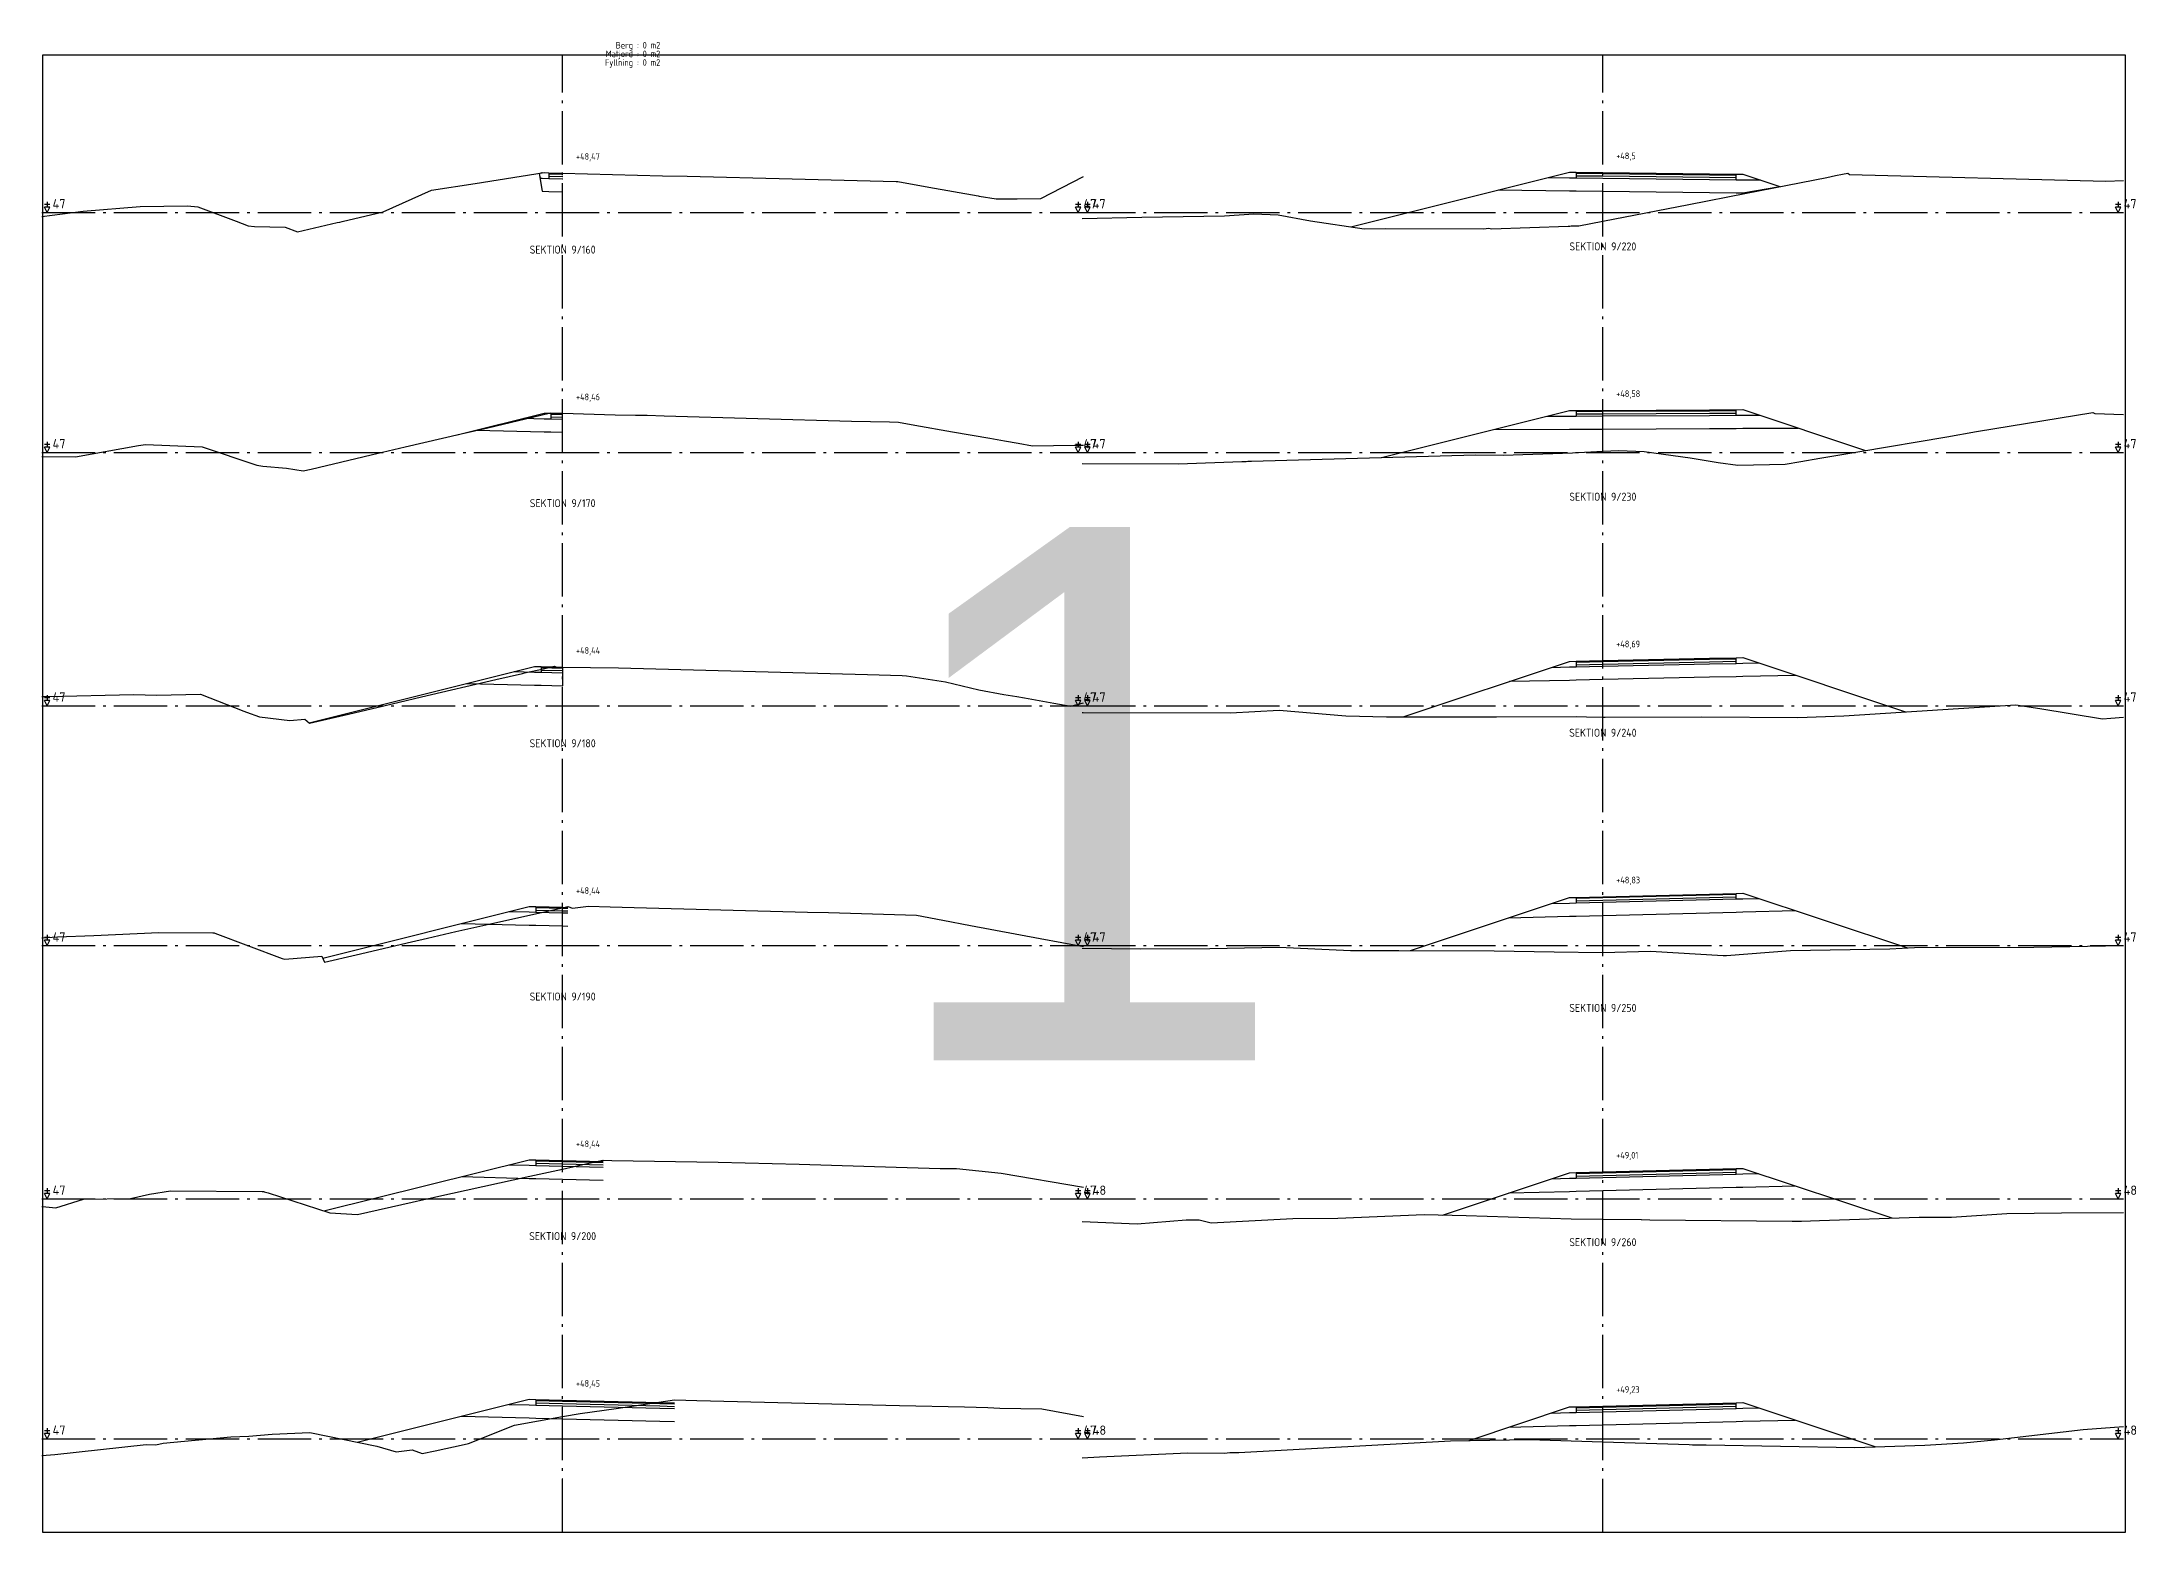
# Model space of a CAD drawing. Header units: metres. Extents: x 164066 to 165347, y 6228109 to 6230364.
# Drawn here: x 164065.9 to 164144.4, y 6229514.2 to 6229570.1 of the extents above; entities that cross this region are included whole.
import ezdxf
from ezdxf.enums import TextEntityAlignment as Align

# ---------------------------------------------------------------- set-up
doc = ezdxf.new("R2010")
doc.units = ezdxf.units.M
doc.header["$LTSCALE"] = 0.1
doc.linetypes.add('CENTRUMLINJE', pattern=[27, 20, -3, 1, -3])
doc.layers.get('DEFPOINTS').update_dxf_attribs({"color": 5})
for name, color, linetype in [('M-000', 7, 'Continuous'), ('M-372A', 3, 'Continuous'), ('M-374C', 6, 'Continuous'), ('M-374D', 4, 'Continuous'), ('M-374E', 4, 'Continuous'), ('M-374F', 4, 'Continuous'), ('M-374G', 4, 'Continuous'), ('M-374O', 4, 'Continuous'), ('M-374P', 4, 'Continuous'), ('M-374Q', 4, 'Continuous'), ('M-378A', 7, 'CENTRUMLINJE'), ('M-378AT', 4, 'Continuous'), ('M-378B', 4, 'CENTRUMLINJE'), ('M-378BT', 4, 'Continuous'), ('M-378CT', 4, 'Continuous'), ('T19202X', 4, 'Continuous')]:
    doc.layers.add(name, color=color, linetype=linetype)
doc.styles.add('ARIAL', font='ARIAL.TTF')
doc.styles.add('ISO35', font='ISO3098', dxfattribs={"height": 3.5})
doc.styles.add('P_ISO_25', font='ISO', dxfattribs={"height": 2.5})
doc.styles.add('P_ISO_30', font='ISO', dxfattribs={"height": 3})

msp = doc.modelspace()

# ---------------------------------------------------------------- linework, layer by layer
at = {"layer": 'DEFPOINTS', "flags": 128}
msp.add_lwpolyline([(164065.944, 6229514.154), (164144.044, 6229514.154), (164144.044, 6229569.554), (164065.944, 6229569.554), (164065.944, 6229514.154)], dxfattribs=at)
at = {"layer": 'M-000'}
msp.add_lwpolyline([(164065.944, 6229514.154), (164144.044, 6229514.154), (164144.044, 6229569.554), (164065.944, 6229569.554), (164065.944, 6229514.154)], dxfattribs=at)
at = {"layer": 'M-372A', "linetype": 'Continuous'}
for points in [[(164065.919, 6229563.503), (164067.461, 6229563.705), (164069.6, 6229563.873), (164071.377, 6229563.899), (164071.77, 6229563.868), (164073.2, 6229563.326), (164073.651, 6229563.147), (164073.89, 6229563.133), (164075.036, 6229563.101), (164075.506, 6229562.925), (164076.988, 6229563.272), (164077.088, 6229563.296), (164077.182, 6229563.318), (164078.71, 6229563.676), (164080.527, 6229564.486), (164082.165, 6229564.744), (164084.753, 6229565.147), (164084.931, 6229565.142), (164085.444, 6229565.128), (164089.19, 6229565.025), (164090.116, 6229565.014), (164094.045, 6229564.911), (164097.945, 6229564.82), (164098.01, 6229564.813), (164099.174, 6229564.606), (164101.028, 6229564.277), (164101.064, 6229564.271), (164101.699, 6229564.159), (164101.92, 6229564.162), (164102.481, 6229564.169), (164103.369, 6229564.181), (164104.969, 6229565.003)], [(164104.919, 6229563.432), (164107.153, 6229563.476), (164110.259, 6229563.525), (164111.352, 6229563.603), (164112.266, 6229563.561), (164113.484, 6229563.342), (164115.499, 6229563.041), (164116.299, 6229563.048), (164119.971, 6229563.045), (164120.172, 6229563.07), (164120.273, 6229563.043), (164123.149, 6229563.134), (164123.209, 6229563.146), (164123.252, 6229563.156), (164123.547, 6229563.151), (164124.444, 6229563.327), (164127.668, 6229563.958), (164129.827, 6229564.381), (164132.838, 6229564.971), (164133.161, 6229565.035), (164133.428, 6229565.087), (164133.631, 6229565.125), (164133.689, 6229565.074), (164143.302, 6229564.828), (164143.969, 6229564.856)], [(164065.919, 6229554.501), (164067.184, 6229554.494), (164069.547, 6229554.917), (164069.801, 6229554.95), (164071.926, 6229554.863), (164073.975, 6229554.178), (164074.203, 6229554.141), (164075.091, 6229554.06), (164075.717, 6229553.962), (164076.011, 6229554.031), (164078.262, 6229554.558), (164079.545, 6229554.858), (164081.644, 6229555.35), (164082.635, 6229555.581), (164084.632, 6229556.052), (164084.994, 6229556.138), (164085.444, 6229556.124), (164087.407, 6229556.061), (164088.169, 6229556.052), (164088.611, 6229556.045), (164089.254, 6229556.026), (164096.276, 6229555.828), (164097.703, 6229555.798), (164098.038, 6229555.786), (164098.642, 6229555.679), (164100.056, 6229555.43), (164101.454, 6229555.184), (164102.007, 6229555.087), (164102.518, 6229554.997), (164103.065, 6229554.901), (164104.632, 6229554.922), (164104.969, 6229554.927)], [(164104.919, 6229554.237), (164108.538, 6229554.226), (164110.914, 6229554.31), (164111.076, 6229554.312), (164111.129, 6229554.326), (164111.266, 6229554.322), (164119.667, 6229554.565), (164120.701, 6229554.548), (164123.304, 6229554.643), (164124.444, 6229554.7), (164125.038, 6229554.73), (164125.998, 6229554.685), (164127.721, 6229554.446), (164128.763, 6229554.28), (164129.501, 6229554.175), (164131.276, 6229554.211), (164131.866, 6229554.312), (164132.581, 6229554.434), (164134.082, 6229554.689), (164137.336, 6229555.243), (164138.447, 6229555.433), (164142.81, 6229556.151), (164142.887, 6229556.111), (164143.969, 6229556.079)], [(164065.919, 6229545.493), (164066.151, 6229545.501), (164069.365, 6229545.574), (164070.212, 6229545.544), (164071.868, 6229545.585), (164073.496, 6229544.95), (164073.587, 6229544.911), (164074.077, 6229544.735), (164075.217, 6229544.603), (164075.782, 6229544.648), (164075.958, 6229544.498), (164077.258, 6229544.802), (164078.48, 6229545.088), (164080.154, 6229545.48), (164082.936, 6229546.131), (164083.933, 6229546.365), (164084.008, 6229546.381), (164084.722, 6229546.541), (164085.124, 6229546.63), (164085.22, 6229546.597), (164085.444, 6229546.595), (164087.54, 6229546.572), (164090.808, 6229546.484), (164096.87, 6229546.32), (164098.177, 6229546.285), (164098.331, 6229546.272), (164099.793, 6229546.054), (164101.042, 6229545.745), (164101.984, 6229545.579), (164102.472, 6229545.494), (164102.761, 6229545.443), (164103.858, 6229545.25), (164104.501, 6229545.137), (164104.969, 6229545.256)], [(164104.919, 6229544.9), (164104.955, 6229544.9), (164110.483, 6229544.89), (164112.312, 6229544.984), (164114.805, 6229544.779), (164116.337, 6229544.739), (164120.451, 6229544.732), (164123.442, 6229544.745), (164123.829, 6229544.735), (164124.444, 6229544.723), (164124.524, 6229544.722), (164128.137, 6229544.741), (164131.751, 6229544.713), (164133.472, 6229544.779), (164139.93, 6229545.186), (164140.823, 6229545.043), (164143.173, 6229544.656), (164143.493, 6229544.689), (164143.969, 6229544.719)], [(164065.919, 6229536.451), (164066.506, 6229536.484), (164067.865, 6229536.528), (164070.306, 6229536.648), (164072.328, 6229536.633), (164072.383, 6229536.632), (164072.401, 6229536.626), (164074.925, 6229535.669), (164075.023, 6229535.645), (164076.421, 6229535.757), (164076.509, 6229535.533), (164077.7, 6229535.811), (164079.779, 6229536.296), (164080.371, 6229536.434), (164080.807, 6229536.536), (164081.442, 6229536.684), (164082.791, 6229536.984), (164085.444, 6229537.573), (164085.644, 6229537.618), (164085.819, 6229537.555), (164086.411, 6229537.632), (164087.227, 6229537.614), (164088.127, 6229537.589), (164094.625, 6229537.403), (164095.413, 6229537.394), (164098.715, 6229537.293), (164099.702, 6229537.108), (164100.736, 6229536.913), (164103.342, 6229536.424), (164104.969, 6229536.118)], [(164104.919, 6229536.064), (164107.123, 6229536.039), (164109.713, 6229536.044), (164112.309, 6229536.097), (164114.984, 6229535.974), (164116.793, 6229535.974), (164120.369, 6229535.963), (164122.618, 6229535.921), (164124.434, 6229535.893), (164124.444, 6229535.893), (164126.225, 6229535.942), (164128.953, 6229535.782), (164129.079, 6229535.785), (164131.482, 6229535.971), (164135.2, 6229536.032), (164136.128, 6229536.078), (164140.599, 6229536.091), (164143.969, 6229536.158)], [(164065.919, 6229526.366), (164065.937, 6229526.366), (164066.446, 6229526.322), (164067.48, 6229526.638), (164069.244, 6229526.667), (164069.953, 6229526.834), (164070.745, 6229526.957), (164074.181, 6229526.937), (164074.236, 6229526.931), (164074.258, 6229526.924), (164074.409, 6229526.875), (164076.715, 6229526.128), (164077.758, 6229526.066), (164079.798, 6229526.537), (164080.245, 6229526.635), (164080.591, 6229526.711), (164080.69, 6229526.732), (164084.218, 6229527.505), (164085.444, 6229527.774), (164086.31, 6229527.964), (164086.949, 6229528.105), (164086.957, 6229528.106), (164087.289, 6229528.098), (164091.277, 6229528.03), (164094.317, 6229527.956), (164097.943, 6229527.848), (164099.601, 6229527.799), (164100.204, 6229527.792), (164101.882, 6229527.613), (164104.969, 6229527.096)], [(164104.919, 6229525.811), (164106.981, 6229525.719), (164108.819, 6229525.863), (164108.951, 6229525.865), (164109.087, 6229525.863), (164109.131, 6229525.866), (164109.313, 6229525.87), (164109.76, 6229525.758), (164112.819, 6229525.915), (164114.508, 6229525.936), (164117.738, 6229526.063), (164119.324, 6229526.029), (164123.256, 6229525.904), (164124.444, 6229525.892), (164125.875, 6229525.878), (164125.886, 6229525.877), (164125.893, 6229525.878), (164126.203, 6229525.874), (164131.536, 6229525.824), (164131.897, 6229525.823), (164132.565, 6229525.847), (164136.301, 6229525.974), (164137.51, 6229525.965), (164139.585, 6229526.106), (164141.635, 6229526.125), (164143.969, 6229526.145)], [(164065.919, 6229517.025), (164066.401, 6229517.064), (164069.827, 6229517.441), (164070.188, 6229517.432), (164070.466, 6229517.495), (164073.008, 6229517.732), (164073.682, 6229517.751), (164074.557, 6229517.827), (164075.971, 6229517.886), (164078.475, 6229517.374), (164079.198, 6229517.172), (164079.799, 6229517.237), (164080.173, 6229517.103), (164080.664, 6229517.208), (164081.747, 6229517.438), (164081.913, 6229517.473), (164083.643, 6229518.161), (164085.444, 6229518.487), (164086.1, 6229518.606), (164087.444, 6229518.794), (164089.639, 6229519.115), (164090.063, 6229519.104), (164090.479, 6229519.093), (164098.069, 6229518.899), (164100.504, 6229518.856), (164101.382, 6229518.834), (164101.835, 6229518.8), (164103.408, 6229518.776), (164104.969, 6229518.496)], [(164104.919, 6229516.939), (164105.576, 6229516.976), (164108.878, 6229517.129), (164110.264, 6229517.121), (164110.456, 6229517.137), (164110.79, 6229517.14), (164118.727, 6229517.584), (164121.681, 6229517.627), (164124.444, 6229517.539), (164127.285, 6229517.449), (164127.681, 6229517.438), (164127.801, 6229517.434), (164128.316, 6229517.433), (164133.892, 6229517.326), (164136.511, 6229517.415), (164137.964, 6229517.502), (164139.133, 6229517.615), (164142.449, 6229518.004), (164143.969, 6229518.113)]]:
    msp.add_lwpolyline(points, dxfattribs=at)
at = {"layer": 'M-374C', "linetype": 'Continuous'}
for points in [[(164084.566, 6229565.118), (164084.681, 6229565.147), (164084.931, 6229565.141), (164085.444, 6229565.128), (164085.445, 6229565.128)], [(164114.993, 6229563.117), (164123.194, 6229565.167), (164123.444, 6229565.164), (164124.444, 6229565.152), (164128.444, 6229565.105), (164129.444, 6229565.093), (164129.694, 6229565.09), (164131.083, 6229564.627)], [(164081.483, 6229555.313), (164084.745, 6229556.128), (164084.995, 6229556.122), (164085.444, 6229556.11), (164085.445, 6229556.11)], [(164116.148, 6229554.464), (164123.194, 6229556.225), (164123.444, 6229556.226), (164124.444, 6229556.231), (164128.444, 6229556.251), (164129.444, 6229556.255), (164129.694, 6229556.257), (164134.293, 6229554.725)], [(164116.954, 6229544.738), (164123.194, 6229546.816), (164123.444, 6229546.822), (164124.444, 6229546.843), (164128.444, 6229546.93), (164129.444, 6229546.951), (164129.694, 6229546.957), (164135.794, 6229544.926)], [(164075.942, 6229544.512), (164084.394, 6229546.625), (164084.644, 6229546.619), (164085.444, 6229546.599), (164085.445, 6229546.599)], [(164117.235, 6229535.973), (164123.194, 6229537.957), (164123.444, 6229537.964), (164124.444, 6229537.989), (164128.444, 6229538.089), (164129.444, 6229538.114), (164129.694, 6229538.12), (164135.864, 6229536.065)], [(164076.448, 6229535.688), (164084.194, 6229537.625), (164084.444, 6229537.618), (164085.444, 6229537.593), (164085.644, 6229537.588)], [(164076.494, 6229526.2), (164084.194, 6229528.125), (164084.444, 6229528.119), (164085.444, 6229528.094), (164086.957, 6229528.056)], [(164118.426, 6229526.049), (164123.194, 6229527.636), (164123.444, 6229527.642), (164124.444, 6229527.667), (164128.444, 6229527.767), (164129.444, 6229527.792), (164129.694, 6229527.799), (164135.277, 6229525.94)], [(164077.74, 6229517.525), (164084.194, 6229519.138), (164084.444, 6229519.132), (164085.444, 6229519.107), (164089.091, 6229519.016), (164089.639, 6229519.002)], [(164119.429, 6229517.595), (164123.194, 6229518.848), (164123.444, 6229518.855), (164124.444, 6229518.88), (164128.444, 6229518.98), (164129.444, 6229519.005), (164129.694, 6229519.011), (164134.673, 6229517.353)]]:
    msp.add_lwpolyline(points, dxfattribs=at)
at = {"layer": 'M-374D', "linetype": 'Continuous'}
for points in [[(164084.566, 6229565.118), (164084.681, 6229564.447), (164084.931, 6229564.441), (164084.931, 6229564.44), (164085.444, 6229564.428), (164085.444, 6229564.428), (164085.445, 6229564.428)], [(164120.522, 6229564.499), (164123.194, 6229564.467), (164123.444, 6229564.464), (164123.444, 6229564.464), (164124.444, 6229564.452), (164124.444, 6229564.452), (164128.444, 6229564.405), (164129.444, 6229564.393), (164129.694, 6229564.39), (164131.083, 6229564.627)], [(164082.199, 6229555.492), (164084.745, 6229555.428), (164084.995, 6229555.422), (164084.995, 6229555.422), (164085.444, 6229555.41), (164085.444, 6229555.41), (164085.445, 6229555.41)], [(164120.339, 6229555.511), (164123.194, 6229555.525), (164123.444, 6229555.526), (164123.444, 6229555.526), (164124.444, 6229555.531), (164124.444, 6229555.531), (164128.444, 6229555.551), (164129.444, 6229555.555), (164129.694, 6229555.557), (164131.766, 6229555.567)], [(164081.849, 6229545.989), (164084.394, 6229545.925), (164084.644, 6229545.919), (164084.644, 6229545.919), (164085.444, 6229545.899), (164085.444, 6229545.899), (164085.445, 6229545.899), (164085.445, 6229546.599)], [(164120.946, 6229546.068), (164123.194, 6229546.116), (164123.444, 6229546.122), (164123.444, 6229546.121), (164124.444, 6229546.143), (164124.444, 6229546.143), (164128.444, 6229546.23), (164129.444, 6229546.251), (164129.694, 6229546.257), (164131.668, 6229546.3)], [(164120.921, 6229537.201), (164123.194, 6229537.257), (164123.444, 6229537.264), (164123.444, 6229537.263), (164124.444, 6229537.288), (164124.444, 6229537.289), (164128.444, 6229537.389), (164129.444, 6229537.414), (164129.694, 6229537.42), (164131.649, 6229537.469)], [(164081.649, 6229536.988), (164084.194, 6229536.925), (164084.444, 6229536.918), (164084.444, 6229536.918), (164085.444, 6229536.893), (164085.444, 6229536.893), (164085.644, 6229536.888)], [(164081.649, 6229527.489), (164084.194, 6229527.425), (164084.444, 6229527.419), (164084.444, 6229527.419), (164085.444, 6229527.394), (164085.444, 6229527.394), (164086.957, 6229527.356)], [(164120.921, 6229526.879), (164123.194, 6229526.936), (164123.444, 6229526.942), (164123.444, 6229526.942), (164124.444, 6229526.967), (164124.444, 6229526.967), (164128.444, 6229527.067), (164129.444, 6229527.092), (164129.694, 6229527.099), (164131.649, 6229527.148)], [(164081.649, 6229518.502), (164084.194, 6229518.438), (164084.444, 6229518.432), (164084.444, 6229518.432), (164085.444, 6229518.407), (164085.444, 6229518.407), (164089.091, 6229518.316), (164089.639, 6229518.302)], [(164120.921, 6229518.092), (164123.194, 6229518.148), (164123.444, 6229518.155), (164123.444, 6229518.154), (164124.444, 6229518.179), (164124.444, 6229518.18), (164128.444, 6229518.28), (164129.444, 6229518.305), (164129.694, 6229518.311), (164131.649, 6229518.36)]]:
    msp.add_lwpolyline(points, dxfattribs=at)
at = {"layer": 'M-374E', "linetype": 'Continuous'}
for points in [[(164084.566, 6229565.118), (164084.597, 6229564.939), (164084.681, 6229564.937), (164084.931, 6229564.931), (164084.931, 6229564.93), (164085.444, 6229564.918), (164085.444, 6229564.918), (164085.445, 6229564.918)], [(164122.392, 6229564.967), (164123.194, 6229564.957), (164123.444, 6229564.954), (164123.444, 6229564.954), (164124.444, 6229564.942), (164124.444, 6229564.942), (164128.444, 6229564.895), (164129.444, 6229564.883), (164129.694, 6229564.88), (164130.348, 6229564.872)], [(164122.337, 6229556.011), (164123.194, 6229556.015), (164123.444, 6229556.016), (164123.444, 6229556.016), (164124.444, 6229556.021), (164124.444, 6229556.021), (164128.444, 6229556.041), (164129.444, 6229556.045), (164129.694, 6229556.047), (164130.316, 6229556.05)], [(164083.981, 6229555.937), (164084.745, 6229555.918), (164084.995, 6229555.912), (164084.995, 6229555.912), (164085.444, 6229555.9), (164085.444, 6229555.9), (164085.445, 6229555.9)], [(164122.52, 6229546.592), (164123.194, 6229546.606), (164123.444, 6229546.612), (164123.444, 6229546.611), (164124.444, 6229546.633), (164124.444, 6229546.633), (164128.444, 6229546.72), (164129.444, 6229546.741), (164129.694, 6229546.747), (164130.286, 6229546.76)], [(164083.631, 6229546.434), (164084.394, 6229546.415), (164084.644, 6229546.409), (164084.644, 6229546.409), (164085.444, 6229546.389), (164085.444, 6229546.389), (164085.445, 6229546.389), (164085.445, 6229546.599)], [(164083.431, 6229537.434), (164084.194, 6229537.415), (164084.444, 6229537.408), (164084.444, 6229537.408), (164085.444, 6229537.383), (164085.444, 6229537.383), (164085.644, 6229537.378)], [(164122.512, 6229537.73), (164123.194, 6229537.747), (164123.444, 6229537.754), (164123.444, 6229537.753), (164124.444, 6229537.778), (164124.444, 6229537.779), (164128.444, 6229537.879), (164129.444, 6229537.904), (164129.694, 6229537.91), (164130.281, 6229537.925)], [(164083.431, 6229527.934), (164084.194, 6229527.915), (164084.444, 6229527.909), (164084.444, 6229527.909), (164085.444, 6229527.884), (164085.444, 6229527.884), (164086.957, 6229527.846)], [(164122.512, 6229527.409), (164123.194, 6229527.426), (164123.444, 6229527.432), (164123.444, 6229527.432), (164124.444, 6229527.457), (164124.444, 6229527.457), (164128.444, 6229527.557), (164129.444, 6229527.582), (164129.694, 6229527.589), (164130.281, 6229527.603)], [(164083.431, 6229518.947), (164084.194, 6229518.928), (164084.444, 6229518.922), (164084.444, 6229518.922), (164085.444, 6229518.897), (164085.444, 6229518.897), (164089.091, 6229518.806), (164089.639, 6229518.792)], [(164122.512, 6229518.621), (164123.194, 6229518.638), (164123.444, 6229518.645), (164123.444, 6229518.644), (164124.444, 6229518.669), (164124.444, 6229518.67), (164128.444, 6229518.77), (164129.444, 6229518.795), (164129.694, 6229518.801), (164130.281, 6229518.816)]]:
    msp.add_lwpolyline(points, dxfattribs=at)
at = {"layer": 'M-374F', "linetype": 'Continuous'}
for points in [[(164084.681, 6229565.147), (164084.681, 6229565.147), (164084.931, 6229565.141), (164084.931, 6229564.931), (164085.444, 6229564.918), (164085.445, 6229564.918)], [(164123.194, 6229565.167), (164123.194, 6229565.167), (164123.444, 6229565.164), (164123.444, 6229564.954), (164124.444, 6229564.942), (164128.444, 6229564.895), (164129.444, 6229564.883), (164129.444, 6229565.093), (164129.694, 6229565.09), (164129.694, 6229565.09)], [(164084.745, 6229556.128), (164084.745, 6229556.128), (164084.995, 6229556.122), (164084.995, 6229555.912), (164085.444, 6229555.9), (164085.445, 6229555.9)], [(164123.194, 6229556.225), (164123.194, 6229556.225), (164123.444, 6229556.226), (164123.444, 6229556.016), (164124.444, 6229556.021), (164128.444, 6229556.041), (164129.444, 6229556.045), (164129.444, 6229556.255), (164129.694, 6229556.257), (164129.694, 6229556.257)], [(164123.194, 6229546.816), (164123.194, 6229546.816), (164123.444, 6229546.822), (164123.444, 6229546.612), (164124.444, 6229546.633), (164128.444, 6229546.72), (164129.444, 6229546.741), (164129.444, 6229546.951), (164129.694, 6229546.957), (164129.694, 6229546.957)], [(164084.394, 6229546.625), (164084.394, 6229546.625), (164084.644, 6229546.619), (164084.644, 6229546.409), (164085.444, 6229546.389), (164085.445, 6229546.389), (164085.445, 6229546.599)], [(164123.194, 6229537.957), (164123.194, 6229537.957), (164123.444, 6229537.964), (164123.444, 6229537.754), (164124.444, 6229537.779), (164128.444, 6229537.879), (164129.444, 6229537.904), (164129.444, 6229538.114), (164129.694, 6229538.12), (164129.694, 6229538.12)], [(164084.194, 6229537.625), (164084.194, 6229537.625), (164084.444, 6229537.618), (164084.444, 6229537.408), (164085.444, 6229537.383), (164085.644, 6229537.378)], [(164084.194, 6229528.125), (164084.194, 6229528.125), (164084.444, 6229528.119), (164084.444, 6229527.909), (164085.444, 6229527.884), (164086.957, 6229527.846)], [(164123.194, 6229527.636), (164123.194, 6229527.636), (164123.444, 6229527.642), (164123.444, 6229527.432), (164124.444, 6229527.457), (164128.444, 6229527.557), (164129.444, 6229527.582), (164129.444, 6229527.792), (164129.694, 6229527.799), (164129.694, 6229527.799)], [(164084.194, 6229519.138), (164084.194, 6229519.138), (164084.444, 6229519.132), (164084.444, 6229518.922), (164085.444, 6229518.897), (164089.091, 6229518.806), (164089.639, 6229518.792)], [(164123.194, 6229518.848), (164123.194, 6229518.848), (164123.444, 6229518.855), (164123.444, 6229518.645), (164124.444, 6229518.67), (164128.444, 6229518.77), (164129.444, 6229518.795), (164129.444, 6229519.005), (164129.694, 6229519.011), (164129.694, 6229519.011)]]:
    msp.add_lwpolyline(points, dxfattribs=at)
at = {"layer": 'M-374G', "linetype": 'Continuous'}
for points in [[(164084.681, 6229565.147), (164084.681, 6229565.147), (164084.931, 6229565.141), (164084.931, 6229565.011), (164085.444, 6229564.998), (164085.445, 6229564.998)], [(164123.194, 6229565.167), (164123.194, 6229565.167), (164123.444, 6229565.164), (164123.444, 6229565.034), (164124.444, 6229565.022), (164128.444, 6229564.975), (164129.444, 6229564.963), (164129.444, 6229565.093), (164129.694, 6229565.09), (164129.694, 6229565.09)], [(164084.745, 6229556.128), (164084.745, 6229556.128), (164084.995, 6229556.122), (164084.995, 6229555.992), (164085.444, 6229555.98), (164085.445, 6229555.98)], [(164123.194, 6229556.225), (164123.194, 6229556.225), (164123.444, 6229556.226), (164123.444, 6229556.096), (164124.444, 6229556.101), (164128.444, 6229556.121), (164129.444, 6229556.125), (164129.444, 6229556.255), (164129.694, 6229556.257), (164129.694, 6229556.257)], [(164123.194, 6229546.816), (164123.194, 6229546.816), (164123.444, 6229546.822), (164123.444, 6229546.692), (164124.444, 6229546.713), (164128.444, 6229546.8), (164129.444, 6229546.821), (164129.444, 6229546.951), (164129.694, 6229546.957), (164129.694, 6229546.957)], [(164084.394, 6229546.625), (164084.394, 6229546.625), (164084.644, 6229546.619), (164084.644, 6229546.489), (164085.444, 6229546.469), (164085.445, 6229546.469), (164085.445, 6229546.599)], [(164123.194, 6229537.957), (164123.194, 6229537.957), (164123.444, 6229537.964), (164123.444, 6229537.834), (164124.444, 6229537.859), (164128.444, 6229537.959), (164129.444, 6229537.984), (164129.444, 6229538.114), (164129.694, 6229538.12), (164129.694, 6229538.12)], [(164084.194, 6229537.625), (164084.194, 6229537.625), (164084.444, 6229537.618), (164084.444, 6229537.488), (164085.444, 6229537.463), (164085.644, 6229537.458)], [(164084.194, 6229528.125), (164084.194, 6229528.125), (164084.444, 6229528.119), (164084.444, 6229527.989), (164085.444, 6229527.964), (164086.957, 6229527.926)], [(164123.194, 6229527.636), (164123.194, 6229527.636), (164123.444, 6229527.642), (164123.444, 6229527.512), (164124.444, 6229527.537), (164128.444, 6229527.637), (164129.444, 6229527.662), (164129.444, 6229527.792), (164129.694, 6229527.799), (164129.694, 6229527.799)], [(164084.194, 6229519.138), (164084.194, 6229519.138), (164084.444, 6229519.132), (164084.444, 6229519.002), (164085.444, 6229518.977), (164089.091, 6229518.886), (164089.639, 6229518.872)], [(164123.194, 6229518.848), (164123.194, 6229518.848), (164123.444, 6229518.855), (164123.444, 6229518.725), (164124.444, 6229518.75), (164128.444, 6229518.85), (164129.444, 6229518.875), (164129.444, 6229519.005), (164129.694, 6229519.011), (164129.694, 6229519.011)]]:
    msp.add_lwpolyline(points, dxfattribs=at)
at = {"layer": 'M-374O', "linetype": 'Continuous'}
for points in [[(164084.681, 6229565.147), (164084.681, 6229565.147), (164084.931, 6229565.141), (164084.931, 6229565.106), (164085.444, 6229565.093), (164085.445, 6229565.093)], [(164123.194, 6229565.167), (164123.194, 6229565.167), (164123.444, 6229565.164), (164123.444, 6229565.129), (164124.444, 6229565.117), (164128.444, 6229565.07), (164129.444, 6229565.058), (164129.444, 6229565.093), (164129.694, 6229565.09), (164129.694, 6229565.09)], [(164084.745, 6229556.128), (164084.745, 6229556.128), (164084.995, 6229556.122), (164084.995, 6229556.087), (164085.444, 6229556.075), (164085.445, 6229556.075)], [(164123.194, 6229556.225), (164123.194, 6229556.225), (164123.444, 6229556.226), (164123.444, 6229556.191), (164124.444, 6229556.196), (164128.444, 6229556.216), (164129.444, 6229556.22), (164129.444, 6229556.255), (164129.694, 6229556.257), (164129.694, 6229556.257)], [(164123.194, 6229546.816), (164123.194, 6229546.816), (164123.444, 6229546.822), (164123.444, 6229546.787), (164124.444, 6229546.808), (164128.444, 6229546.895), (164129.444, 6229546.916), (164129.444, 6229546.951), (164129.694, 6229546.957), (164129.694, 6229546.957)], [(164084.394, 6229546.625), (164084.394, 6229546.625), (164084.644, 6229546.619), (164084.644, 6229546.584), (164085.444, 6229546.564), (164085.445, 6229546.564), (164085.445, 6229546.599)], [(164123.194, 6229537.957), (164123.194, 6229537.957), (164123.444, 6229537.964), (164123.444, 6229537.929), (164124.444, 6229537.954), (164128.444, 6229538.054), (164129.444, 6229538.079), (164129.444, 6229538.114), (164129.694, 6229538.12), (164129.694, 6229538.12)], [(164084.194, 6229537.625), (164084.194, 6229537.625), (164084.444, 6229537.618), (164084.444, 6229537.583), (164085.444, 6229537.558), (164085.644, 6229537.553)], [(164084.194, 6229528.125), (164084.194, 6229528.125), (164084.444, 6229528.119), (164084.444, 6229528.084), (164085.444, 6229528.059), (164086.957, 6229528.021)], [(164123.194, 6229527.636), (164123.194, 6229527.636), (164123.444, 6229527.642), (164123.444, 6229527.607), (164124.444, 6229527.632), (164128.444, 6229527.732), (164129.444, 6229527.757), (164129.444, 6229527.792), (164129.694, 6229527.799), (164129.694, 6229527.799)], [(164084.194, 6229519.138), (164084.194, 6229519.138), (164084.444, 6229519.132), (164084.444, 6229519.097), (164085.444, 6229519.072), (164089.091, 6229518.981), (164089.639, 6229518.967)], [(164123.194, 6229518.848), (164123.194, 6229518.848), (164123.444, 6229518.855), (164123.444, 6229518.82), (164124.444, 6229518.845), (164128.444, 6229518.945), (164129.444, 6229518.97), (164129.444, 6229519.005), (164129.694, 6229519.011), (164129.694, 6229519.011)]]:
    msp.add_lwpolyline(points, dxfattribs=at)
at = {"layer": 'M-374P', "linetype": 'Continuous'}
for points in [[(164084.681, 6229565.147), (164084.681, 6229565.147), (164084.931, 6229565.141), (164084.931, 6229565.011), (164085.444, 6229564.998), (164085.445, 6229564.998)], [(164123.194, 6229565.167), (164123.194, 6229565.167), (164123.444, 6229565.164), (164123.444, 6229565.034), (164124.444, 6229565.022), (164128.444, 6229564.975), (164129.444, 6229564.963), (164129.444, 6229565.093), (164129.694, 6229565.09), (164129.694, 6229565.09)], [(164084.745, 6229556.128), (164084.745, 6229556.128), (164084.995, 6229556.122), (164084.995, 6229555.992), (164085.444, 6229555.98), (164085.445, 6229555.98)], [(164123.194, 6229556.225), (164123.194, 6229556.225), (164123.444, 6229556.226), (164123.444, 6229556.096), (164124.444, 6229556.101), (164128.444, 6229556.121), (164129.444, 6229556.125), (164129.444, 6229556.255), (164129.694, 6229556.257), (164129.694, 6229556.257)], [(164123.194, 6229546.816), (164123.194, 6229546.816), (164123.444, 6229546.822), (164123.444, 6229546.692), (164124.444, 6229546.713), (164128.444, 6229546.8), (164129.444, 6229546.821), (164129.444, 6229546.951), (164129.694, 6229546.957), (164129.694, 6229546.957)], [(164084.394, 6229546.625), (164084.394, 6229546.625), (164084.644, 6229546.619), (164084.644, 6229546.489), (164085.444, 6229546.469), (164085.445, 6229546.469), (164085.445, 6229546.599)], [(164123.194, 6229537.957), (164123.194, 6229537.957), (164123.444, 6229537.964), (164123.444, 6229537.834), (164124.444, 6229537.859), (164128.444, 6229537.959), (164129.444, 6229537.984), (164129.444, 6229538.114), (164129.694, 6229538.12), (164129.694, 6229538.12)], [(164084.194, 6229537.625), (164084.194, 6229537.625), (164084.444, 6229537.618), (164084.444, 6229537.488), (164085.444, 6229537.463), (164085.644, 6229537.458)], [(164084.194, 6229528.125), (164084.194, 6229528.125), (164084.444, 6229528.119), (164084.444, 6229527.989), (164085.444, 6229527.964), (164086.957, 6229527.926)], [(164123.194, 6229527.636), (164123.194, 6229527.636), (164123.444, 6229527.642), (164123.444, 6229527.512), (164124.444, 6229527.537), (164128.444, 6229527.637), (164129.444, 6229527.662), (164129.444, 6229527.792), (164129.694, 6229527.799), (164129.694, 6229527.799)], [(164084.194, 6229519.138), (164084.194, 6229519.138), (164084.444, 6229519.132), (164084.444, 6229519.002), (164085.444, 6229518.977), (164089.091, 6229518.886), (164089.639, 6229518.872)], [(164123.194, 6229518.848), (164123.194, 6229518.848), (164123.444, 6229518.855), (164123.444, 6229518.725), (164124.444, 6229518.75), (164128.444, 6229518.85), (164129.444, 6229518.875), (164129.444, 6229519.005), (164129.694, 6229519.011), (164129.694, 6229519.011)]]:
    msp.add_lwpolyline(points, dxfattribs=at)
at = {"layer": 'M-374Q', "linetype": 'Continuous'}
for points in [[(164084.566, 6229565.118), (164084.681, 6229564.447), (164084.931, 6229564.441), (164084.931, 6229564.44), (164085.444, 6229564.428), (164085.444, 6229564.428), (164085.445, 6229564.428)], [(164120.522, 6229564.499), (164123.194, 6229564.467), (164123.444, 6229564.464), (164123.444, 6229564.464), (164124.444, 6229564.452), (164124.444, 6229564.452), (164128.444, 6229564.405), (164129.444, 6229564.393), (164129.694, 6229564.39), (164131.083, 6229564.627)], [(164082.199, 6229555.492), (164084.745, 6229555.428), (164084.995, 6229555.422), (164084.995, 6229555.422), (164085.444, 6229555.41), (164085.444, 6229555.41), (164085.445, 6229555.41)], [(164120.339, 6229555.511), (164123.194, 6229555.525), (164123.444, 6229555.526), (164123.444, 6229555.526), (164124.444, 6229555.531), (164124.444, 6229555.531), (164128.444, 6229555.551), (164129.444, 6229555.555), (164129.694, 6229555.557), (164131.766, 6229555.567)], [(164081.849, 6229545.989), (164084.394, 6229545.925), (164084.644, 6229545.919), (164084.644, 6229545.919), (164085.444, 6229545.899), (164085.444, 6229545.899), (164085.445, 6229545.899), (164085.445, 6229546.599)], [(164120.946, 6229546.068), (164123.194, 6229546.116), (164123.444, 6229546.122), (164123.444, 6229546.121), (164124.444, 6229546.143), (164124.444, 6229546.143), (164128.444, 6229546.23), (164129.444, 6229546.251), (164129.694, 6229546.257), (164131.668, 6229546.3)], [(164120.921, 6229537.201), (164123.194, 6229537.257), (164123.444, 6229537.264), (164123.444, 6229537.263), (164124.444, 6229537.288), (164124.444, 6229537.289), (164128.444, 6229537.389), (164129.444, 6229537.414), (164129.694, 6229537.42), (164131.649, 6229537.469)], [(164081.649, 6229536.988), (164084.194, 6229536.925), (164084.444, 6229536.918), (164084.444, 6229536.918), (164085.444, 6229536.893), (164085.444, 6229536.893), (164085.644, 6229536.888)], [(164081.649, 6229527.489), (164084.194, 6229527.425), (164084.444, 6229527.419), (164084.444, 6229527.419), (164085.444, 6229527.394), (164085.444, 6229527.394), (164086.957, 6229527.356)], [(164120.921, 6229526.879), (164123.194, 6229526.936), (164123.444, 6229526.942), (164123.444, 6229526.942), (164124.444, 6229526.967), (164124.444, 6229526.967), (164128.444, 6229527.067), (164129.444, 6229527.092), (164129.694, 6229527.099), (164131.649, 6229527.148)], [(164081.649, 6229518.502), (164084.194, 6229518.438), (164084.444, 6229518.432), (164084.444, 6229518.432), (164085.444, 6229518.407), (164085.444, 6229518.407), (164089.091, 6229518.316), (164089.639, 6229518.302)], [(164120.921, 6229518.092), (164123.194, 6229518.148), (164123.444, 6229518.155), (164123.444, 6229518.154), (164124.444, 6229518.179), (164124.444, 6229518.18), (164128.444, 6229518.28), (164129.444, 6229518.305), (164129.694, 6229518.311), (164131.649, 6229518.36)]]:
    msp.add_lwpolyline(points, dxfattribs=at)
at = {"layer": 'M-378A'}
for p, q in [((164065.919, 6229563.654), (164104.969, 6229563.654)), ((164104.919, 6229563.654), (164143.969, 6229563.654)), ((164065.919, 6229554.654), (164104.969, 6229554.654)), ((164104.919, 6229554.654), (164143.969, 6229554.654)), ((164065.919, 6229545.154), (164104.969, 6229545.154)), ((164104.919, 6229545.154), (164143.969, 6229545.154)), ((164065.919, 6229536.154), (164104.969, 6229536.154)), ((164104.919, 6229536.154), (164143.969, 6229536.154)), ((164065.919, 6229526.654), (164104.969, 6229526.654)), ((164104.919, 6229526.654), (164143.969, 6229526.654)), ((164065.919, 6229517.654), (164104.969, 6229517.654)), ((164104.919, 6229517.654), (164143.969, 6229517.654))]:
    msp.add_line(p, q, dxfattribs=at)
at = {"layer": 'M-378AT'}
for p, q in [((164066.219, 6229563.954), (164066.019, 6229563.954)), ((164066.119, 6229564.054), (164066.119, 6229563.854)), ((164104.869, 6229563.954), (164104.669, 6229563.954)), ((164104.769, 6229564.054), (164104.769, 6229563.854)), ((164105.219, 6229563.954), (164105.019, 6229563.954)), ((164105.119, 6229564.054), (164105.119, 6229563.854)), ((164143.869, 6229563.954), (164143.669, 6229563.954)), ((164143.769, 6229564.054), (164143.769, 6229563.854)), ((164066.119, 6229563.654), (164066.019, 6229563.854)), ((164066.219, 6229563.854), (164066.019, 6229563.854)), ((164066.119, 6229563.654), (164066.219, 6229563.854)), ((164104.769, 6229563.654), (164104.669, 6229563.854)), ((164104.869, 6229563.854), (164104.669, 6229563.854)), ((164104.769, 6229563.654), (164104.869, 6229563.854)), ((164105.119, 6229563.654), (164105.019, 6229563.854)), ((164105.219, 6229563.854), (164105.019, 6229563.854)), ((164105.119, 6229563.654), (164105.219, 6229563.854)), ((164143.769, 6229563.654), (164143.669, 6229563.854)), ((164143.869, 6229563.854), (164143.669, 6229563.854)), ((164143.769, 6229563.654), (164143.869, 6229563.854)), ((164066.219, 6229554.954), (164066.019, 6229554.954)), ((164066.119, 6229554.654), (164066.019, 6229554.854)), ((164066.219, 6229554.854), (164066.019, 6229554.854)), ((164066.119, 6229555.054), (164066.119, 6229554.854)), ((164066.119, 6229554.654), (164066.219, 6229554.854)), ((164104.869, 6229554.954), (164104.669, 6229554.954)), ((164104.769, 6229554.654), (164104.669, 6229554.854)), ((164104.869, 6229554.854), (164104.669, 6229554.854)), ((164104.769, 6229555.054), (164104.769, 6229554.854)), ((164104.769, 6229554.654), (164104.869, 6229554.854)), ((164105.219, 6229554.954), (164105.019, 6229554.954)), ((164105.119, 6229554.654), (164105.019, 6229554.854)), ((164105.219, 6229554.854), (164105.019, 6229554.854)), ((164105.119, 6229555.054), (164105.119, 6229554.854)), ((164105.119, 6229554.654), (164105.219, 6229554.854)), ((164143.869, 6229554.954), (164143.669, 6229554.954)), ((164143.769, 6229554.654), (164143.669, 6229554.854)), ((164143.869, 6229554.854), (164143.669, 6229554.854)), ((164143.769, 6229555.054), (164143.769, 6229554.854)), ((164143.769, 6229554.654), (164143.869, 6229554.854)), ((164066.219, 6229545.454), (164066.019, 6229545.454)), ((164066.119, 6229545.154), (164066.019, 6229545.354)), ((164066.219, 6229545.354), (164066.019, 6229545.354)), ((164066.119, 6229545.554), (164066.119, 6229545.354)), ((164066.119, 6229545.154), (164066.219, 6229545.354)), ((164104.869, 6229545.454), (164104.669, 6229545.454)), ((164104.769, 6229545.154), (164104.669, 6229545.354)), ((164104.869, 6229545.354), (164104.669, 6229545.354)), ((164104.769, 6229545.554), (164104.769, 6229545.354)), ((164104.769, 6229545.154), (164104.869, 6229545.354)), ((164105.219, 6229545.454), (164105.019, 6229545.454)), ((164105.119, 6229545.154), (164105.019, 6229545.354)), ((164105.219, 6229545.354), (164105.019, 6229545.354)), ((164105.119, 6229545.554), (164105.119, 6229545.354)), ((164105.119, 6229545.154), (164105.219, 6229545.354)), ((164143.869, 6229545.454), (164143.669, 6229545.454)), ((164143.769, 6229545.154), (164143.669, 6229545.354)), ((164143.869, 6229545.354), (164143.669, 6229545.354)), ((164143.769, 6229545.554), (164143.769, 6229545.354)), ((164143.769, 6229545.154), (164143.869, 6229545.354)), ((164066.219, 6229536.454), (164066.019, 6229536.454)), ((164066.119, 6229536.554), (164066.119, 6229536.354)), ((164104.869, 6229536.454), (164104.669, 6229536.454)), ((164104.769, 6229536.554), (164104.769, 6229536.354)), ((164105.219, 6229536.454), (164105.019, 6229536.454)), ((164105.119, 6229536.554), (164105.119, 6229536.354)), ((164143.869, 6229536.454), (164143.669, 6229536.454)), ((164143.769, 6229536.554), (164143.769, 6229536.354)), ((164066.119, 6229536.154), (164066.019, 6229536.354)), ((164066.219, 6229536.354), (164066.019, 6229536.354)), ((164066.119, 6229536.154), (164066.219, 6229536.354)), ((164104.769, 6229536.154), (164104.669, 6229536.354)), ((164104.869, 6229536.354), (164104.669, 6229536.354)), ((164104.769, 6229536.154), (164104.869, 6229536.354)), ((164105.119, 6229536.154), (164105.019, 6229536.354)), ((164105.219, 6229536.354), (164105.019, 6229536.354)), ((164105.119, 6229536.154), (164105.219, 6229536.354)), ((164143.769, 6229536.154), (164143.669, 6229536.354)), ((164143.869, 6229536.354), (164143.669, 6229536.354)), ((164143.769, 6229536.154), (164143.869, 6229536.354)), ((164066.119, 6229527.054), (164066.119, 6229526.854)), ((164104.769, 6229527.054), (164104.769, 6229526.854)), ((164105.119, 6229527.054), (164105.119, 6229526.854)), ((164143.769, 6229527.054), (164143.769, 6229526.854)), ((164066.219, 6229526.954), (164066.019, 6229526.954)), ((164066.119, 6229526.654), (164066.019, 6229526.854)), ((164066.219, 6229526.854), (164066.019, 6229526.854)), ((164066.119, 6229526.654), (164066.219, 6229526.854)), ((164104.869, 6229526.954), (164104.669, 6229526.954)), ((164104.769, 6229526.654), (164104.669, 6229526.854)), ((164104.869, 6229526.854), (164104.669, 6229526.854)), ((164104.769, 6229526.654), (164104.869, 6229526.854)), ((164105.219, 6229526.954), (164105.019, 6229526.954)), ((164105.119, 6229526.654), (164105.019, 6229526.854)), ((164105.219, 6229526.854), (164105.019, 6229526.854)), ((164105.119, 6229526.654), (164105.219, 6229526.854)), ((164143.869, 6229526.954), (164143.669, 6229526.954)), ((164143.769, 6229526.654), (164143.669, 6229526.854)), ((164143.869, 6229526.854), (164143.669, 6229526.854)), ((164143.769, 6229526.654), (164143.869, 6229526.854)), ((164066.219, 6229517.954), (164066.019, 6229517.954)), ((164066.119, 6229517.654), (164066.019, 6229517.854)), ((164066.219, 6229517.854), (164066.019, 6229517.854)), ((164066.119, 6229518.054), (164066.119, 6229517.854)), ((164066.119, 6229517.654), (164066.219, 6229517.854)), ((164104.869, 6229517.954), (164104.669, 6229517.954)), ((164104.769, 6229517.654), (164104.669, 6229517.854)), ((164104.869, 6229517.854), (164104.669, 6229517.854)), ((164104.769, 6229518.054), (164104.769, 6229517.854)), ((164104.769, 6229517.654), (164104.869, 6229517.854)), ((164105.219, 6229517.954), (164105.019, 6229517.954)), ((164105.119, 6229517.654), (164105.019, 6229517.854)), ((164105.219, 6229517.854), (164105.019, 6229517.854)), ((164105.119, 6229518.054), (164105.119, 6229517.854)), ((164105.119, 6229517.654), (164105.219, 6229517.854)), ((164143.869, 6229517.954), (164143.669, 6229517.954)), ((164143.769, 6229517.654), (164143.669, 6229517.854)), ((164143.869, 6229517.854), (164143.669, 6229517.854)), ((164143.769, 6229518.054), (164143.769, 6229517.854)), ((164143.769, 6229517.654), (164143.869, 6229517.854))]:
    msp.add_line(p, q, dxfattribs=at)
at = {"layer": 'M-378B', "linetype": 'CENTRUMLINJE'}
for p, q in [((164085.444, 6229514.154), (164085.444, 6229569.554)), ((164124.444, 6229514.154), (164124.444, 6229569.554))]:
    msp.add_line(p, q, dxfattribs=at)
at = {"layer": 'T19202X'}
for centre in [(164085.444, 6229562.154), (164124.444, 6229562.154), (164085.444, 6229553.154), (164124.444, 6229553.654), (164085.444, 6229543.654), (164124.444, 6229544.154), (164124.444, 6229535.154), (164085.444, 6229533.654), (164085.444, 6229525.154), (164124.444, 6229525.154), (164085.444, 6229516.154), (164124.444, 6229516.154)]:
    msp.add_circle(centre, 0.001, dxfattribs=at)

# ---------------------------------------------------------------- texts
at = {"layer": 'DEFPOINTS', "style": 'ARIAL'}
msp.add_text('1', height=20, dxfattribs=at).set_placement((164104.994, 6229541.854), align=Align.MIDDLE_CENTER)
at = {"layer": 'M-378AT', "style": 'ISO35'}
for s, p in [('47', (164066.319, 6229563.804)), ('47', (164104.969, 6229563.804)), ('47', (164105.319, 6229563.804)), ('47', (164143.969, 6229563.804)), ('47', (164066.319, 6229554.804)), ('47', (164104.969, 6229554.804)), ('47', (164105.319, 6229554.804)), ('47', (164143.969, 6229554.804)), ('47', (164066.319, 6229545.304)), ('47', (164104.969, 6229545.304)), ('47', (164105.319, 6229545.304)), ('47', (164143.969, 6229545.304)), ('47', (164066.319, 6229536.304)), ('47', (164104.969, 6229536.304)), ('47', (164105.319, 6229536.304)), ('47', (164143.969, 6229536.304)), ('47', (164066.319, 6229526.804)), ('47', (164104.969, 6229526.804)), ('48', (164105.319, 6229526.804)), ('48', (164143.969, 6229526.804)), ('47', (164066.319, 6229517.804)), ('47', (164104.969, 6229517.804)), ('48', (164105.319, 6229517.804)), ('48', (164143.969, 6229517.804))]:
    msp.add_text(s, height=0.35, dxfattribs=at).set_placement(p)
at = {"layer": 'M-378BT', "style": 'P_ISO_25'}
for s, p in [('+48,47', (164085.944, 6229565.628)), ('+48,5', (164124.944, 6229565.652)), ('+48,46', (164085.944, 6229556.61)), ('+48,58', (164124.944, 6229556.731)), ('+48,69', (164124.944, 6229547.343)), ('+48,44', (164085.944, 6229547.099)), ('+48,44', (164085.944, 6229538.093)), ('+48,83', (164124.944, 6229538.489)), ('+48,44', (164085.944, 6229528.594)), ('+49,01', (164124.944, 6229528.167)), ('+48,45', (164085.944, 6229519.607)), ('+49,23', (164124.944, 6229519.38))]:
    msp.add_text(s, height=0.25, dxfattribs=at).set_placement(p)
at = {"layer": 'M-378BT', "style": 'P_ISO_30'}
for s, p in [('SEKTION 9/160', (164085.444, 6229562.11)), ('SEKTION 9/220', (164124.444, 6229562.231)), ('SEKTION 9/230', (164124.444, 6229552.843)), ('SEKTION 9/170', (164085.444, 6229552.599)), ('SEKTION 9/240', (164124.444, 6229543.989)), ('SEKTION 9/180', (164085.444, 6229543.593)), ('SEKTION 9/190', (164085.444, 6229534.094)), ('SEKTION 9/250', (164124.444, 6229533.667)), ('SEKTION 9/200', (164085.444, 6229525.107)), ('SEKTION 9/260', (164124.444, 6229524.88))]:
    msp.add_text(s, height=0.3, dxfattribs=at).set_placement(p, align=Align.CENTER)
at = {"layer": 'M-378CT', "style": 'P_ISO_25'}
for s, p in [('Fyllning : ', (164088.444, 6229569.153)), ('Matjord : ', (164088.444, 6229569.478)), ('Berg : ', (164088.444, 6229569.803))]:
    msp.add_text(s, height=0.25, dxfattribs=at).set_placement(p, align=Align.RIGHT)
for p in [(164088.444, 6229569.803), (164088.444, 6229569.478), (164088.444, 6229569.153)]:
    msp.add_text('0 m2', height=0.25, dxfattribs=at).set_placement(p)

doc.saveas('drawing.dxf')
